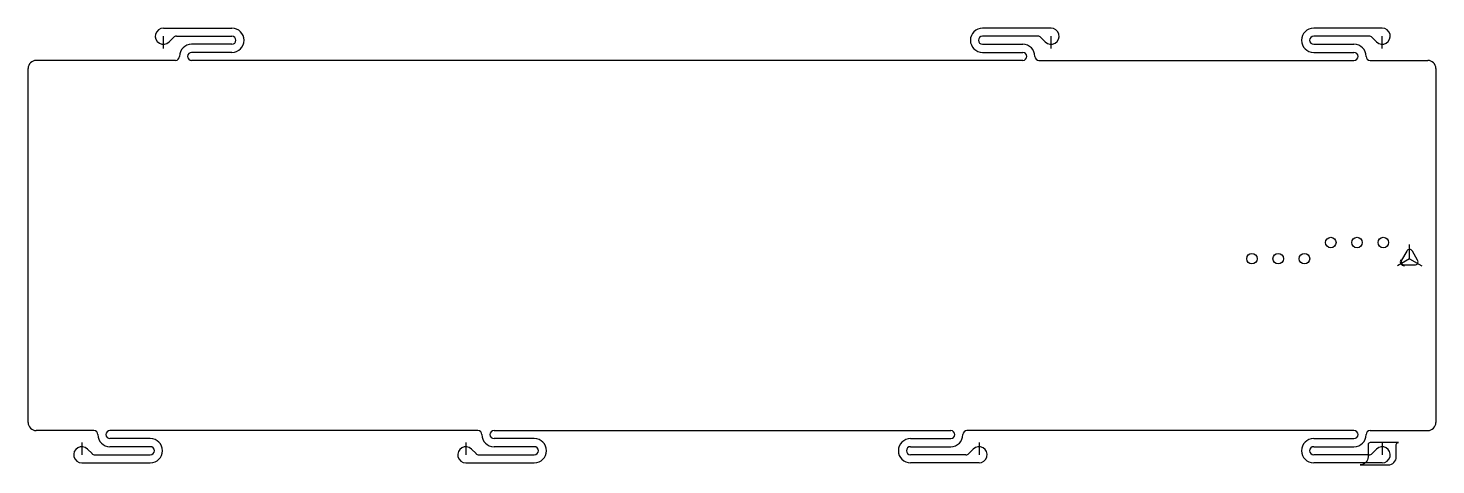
# Model space of a CAD drawing. Header units: millimetres. Extents: x -1 to 348, y -7 to 102.
import ezdxf

# ---------------------------------------------------------------- set-up
doc = ezdxf.new("R2010")
doc.units = ezdxf.units.MM
doc.layers.get('0').update_dxf_attribs({"linetype": 'CONTINUOUS'})

msp = doc.modelspace()

# ---------------------------------------------------------------- linework, layer by layer
for p, q in [((32.79, 101.5), (49.79, 101.5)), ((252.96, 101.5), (235.96, 101.5)), ((335.11, 101.5), (318.11, 101.5)), ((32.79, 96.5), (32.79, 99.5)), ((34.2, 98.09), (35.33, 99.21)), ((36.03, 99.5), (49.79, 99.5)), ((249.72, 99.5), (235.96, 99.5)), ((251.55, 98.09), (250.42, 99.21)), ((252.96, 96.5), (252.96, 99.5)), ((331.87, 99.5), (318.11, 99.5)), ((333.7, 98.09), (332.58, 99.21)), ((335.11, 96.5), (335.11, 99.5)), ((36.79, 94.5), (36.79, 94.5)), ((49.79, 97.5), (39.79, 97.5)), ((49.79, 95.5), (39.79, 95.5)), ((235.96, 97.5), (245.96, 97.5)), ((235.96, 95.5), (245.96, 95.5)), ((246.96, 94.5), (246.96, 94.5)), ((248.96, 94.5), (248.96, 94.5)), ((318.11, 97.5), (328.11, 97.5)), ((318.11, 95.5), (328.11, 95.5)), ((331.11, 94.5), (331.11, 94.5)), ((-0.75, 3.75), (-0.75, 91.5)), ((35.79, 93.5), (1.25, 93.5)), ((245.96, 93.5), (39.79, 93.5)), ((249.96, 93.5), (328.11, 93.5)), ((332.11, 93.5), (346.41, 93.5)), ((348.41, 91.5), (348.41, 3.75)), ((341.9, 44.35), (341.9, 47.85)), ((341.9, 44.35), (338.86, 42.6)), ((341.9, 44.35), (344.93, 42.6)), ((15.55, 1.75), (1.25, 1.75)), ((16.55, 0.75), (16.55, 0.75)), ((110.8, 1.75), (19.55, 1.75)), ((111.8, 0.75), (111.8, 0.75)), ((114.8, 1.75), (228.1, 1.75)), ((231.1, 0.75), (231.1, 0.75)), ((231.1, 0.75), (231.1, 0.75)), ((328.11, 1.75), (232.1, 1.75)), ((232.1, 1.75), (232.1, 1.75)), ((329.11, 0.75), (329.11, 0.75)), ((331.11, 0.75), (331.11, 0.75)), ((331.11, 0.75), (331.11, 0.75)), ((332.11, 1.75), (346.41, 1.75)), ((332.11, 1.75), (332.11, 1.75)), ((12.55, -1.25), (12.55, -4.25)), ((13.96, -2.84), (15.09, -3.96)), ((29.55, -0.25), (19.55, -0.25)), ((29.55, -2.25), (19.55, -2.25)), ((107.8, -1.25), (107.8, -4.25)), ((109.21, -2.84), (110.34, -3.96)), ((124.8, -0.25), (114.8, -0.25)), ((124.8, -2.25), (114.8, -2.25)), ((218.1, -0.25), (228.1, -0.25)), ((218.1, -2.25), (228.1, -2.25)), ((233.69, -2.84), (232.56, -3.96)), ((235.1, -1.25), (235.1, -4.25)), ((315.11, -3.25), (315.11, -3.25)), ((317.11, -3.25), (317.11, -3.25)), ((318.11, -0.25), (328.11, -0.25)), ((318.11, -2.25), (328.11, -2.25)), ((332.11, -1.25), (332.11, -1.25)), ((333.7, -2.84), (332.58, -3.96)), ((335.11, -1.25), (335.11, -4.25)), ((12.55, -6.25), (29.55, -6.25)), ((15.79, -4.25), (29.55, -4.25)), ((107.8, -6.25), (124.8, -6.25)), ((111.04, -4.25), (124.8, -4.25)), ((231.86, -4.25), (218.1, -4.25)), ((235.1, -6.25), (218.1, -6.25)), ((331.87, -4.25), (318.11, -4.25)), ((335.11, -6.25), (318.11, -6.25))]:
    msp.add_line(p, q)
for points in [[(341.2, 46.25), (339.9, 44, 0.57735), (340.6, 42.8), (343.19, 42.8, 0.57735), (343.89, 44), (342.59, 46.25, 0.57735)], [(332.11, -1.25, 0.414214), (331.61, -1.75), (331.61, -4.75, -0.414214), (329.61, -6.75), (336.61, -6.75, 0.414214), (338.61, -4.75), (338.61, -1.75, -0.414214), (339.11, -1.25)]]:
    msp.add_lwpolyline(points, format="xyb", close=True)
for centre in [(322.35, 48.35), (328.86, 48.35), (335.38, 48.35), (302.8, 44.35), (309.31, 44.35), (315.83, 44.35)]:
    msp.add_circle(centre, 1.3)
for centre, radius, start, end in [((32.79, 99.5), 2, 90, 315), ((49.79, 98.5), 3, 0, 90), ((235.96, 98.5), 3, 90, 180), ((252.96, 99.5), 2, -135, 90), ((318.11, 98.5), 3, 90, 180), ((335.11, 99.5), 2, -135, 90), ((36.03, 98.5), 1, 90, 135), ((49.79, 98.5), 1, 0, 90), ((49.79, 98.5), 1, 270, 360), ((49.79, 98.5), 3, -90, 0), ((235.96, 98.5), 3, 180, 270), ((235.96, 98.5), 1, 90, 180), ((235.96, 98.5), 1, 180, 270), ((249.72, 98.5), 1, 45, 90), ((318.11, 98.5), 3, 180, 270), ((318.11, 98.5), 1, 90, 180), ((318.11, 98.5), 1, 180, 270), ((331.87, 98.5), 1, 45, 90), ((35.79, 94.5), 1, -90, 0), ((39.79, 94.5), 3, 90, 180), ((39.79, 94.5), 1, 90, 180), ((39.79, 94.5), 1, 90, 270), ((245.96, 94.5), 3, 0, 90), ((245.96, 94.5), 1, 0, 90), ((245.96, 94.5), 1, -90, 0), ((249.96, 94.5), 1, 180, 270), ((328.11, 94.5), 3, 0, 90), ((328.11, 94.5), 1, 0, 90), ((328.11, 94.5), 1, -90, 90), ((332.11, 94.5), 1, 180, 270), ((1.25, 91.5), 2, 90, 180), ((346.41, 91.5), 2, 0, 90), ((340.6, 43.6), 1, 150, 270), ((1.25, 3.75), 2, 180, 270), ((346.41, 3.75), 2, 270, 360), ((15.55, 0.75), 1, 0, 90), ((19.55, 0.75), 3, 180, 270), ((19.55, 0.75), 1, 90, 270), ((110.8, 0.75), 1, 0, 90), ((114.8, 0.75), 3, 180, 270), ((114.8, 0.75), 1, 90, 270), ((228.1, 0.75), 1, -90, 90), ((228.1, 0.75), 3, 270, 360), ((232.1, 0.75), 1, 90, 180), ((328.11, 0.75), 1, -90, 90), ((328.11, 0.75), 3, 270, 360), ((332.11, 0.75), 1, 90, 180), ((12.55, -4.25), 2, 45, 270), ((29.55, -3.25), 3, 0, 90), ((29.55, -3.25), 1, 0, 90), ((29.55, -3.25), 3, 270, 360), ((29.55, -3.25), 1, 270, 360), ((107.8, -4.25), 2, 45, 270), ((124.8, -3.25), 3, 0, 90), ((124.8, -3.25), 1, 0, 90), ((124.8, -3.25), 1, 270, 360), ((124.8, -3.25), 3, 270, 360), ((218.1, -3.25), 3, 90, 180), ((218.1, -3.25), 3, 180, 270), ((218.1, -3.25), 1, 90, 180), ((218.1, -3.25), 1, 180, 270), ((235.1, -4.25), 2, -90, 135), ((318.11, -3.25), 3, 90, 180), ((318.11, -3.25), 3, 180, 270), ((318.11, -3.25), 1, 90, 180), ((318.11, -3.25), 1, 180, 270), ((335.11, -4.25), 2, -90, 135), ((15.79, -3.25), 1, 225, 270), ((111.04, -3.25), 1, 225, 270), ((231.86, -3.25), 1, 270, 315), ((331.87, -3.25), 1, 270, 315)]:
    msp.add_arc(centre, radius, start, end)

doc.saveas('drawing.dxf')
